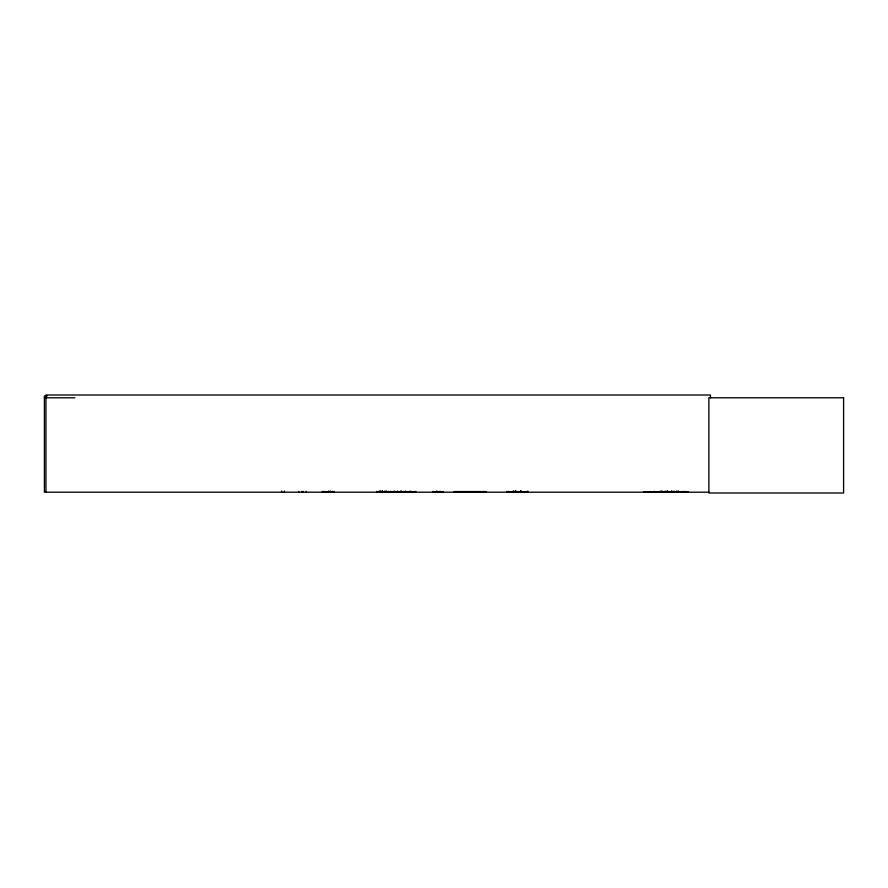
<?xml version="1.0" encoding="UTF-8"?>
<svg xmlns="http://www.w3.org/2000/svg" width="888" height="888" viewBox="0 0 888 888"><rect width="100%" height="100%" fill="white"/><g stroke="black" fill="none" stroke-linecap="round" stroke-linejoin="round"><path stroke-width="1.33" d="M508.225 492.063L528.16 492.03L506.682 492.096M520.979 491.963L520.934 491.075M521.256 491.941L521.312 491.275M334.265 492.196L334.265 491.408L334.132 492.096M388.334 492.096L388.334 491.408M321.989 492.196L334.199 491.996M401.232 492.074L401.076 491.208M649.783 491.852L688.489 492.119L643.578 492.141L683.216 491.941M643.611 492.174L688.478 492.163M645.565 491.941L645.687 492.13M649.761 491.564L650.094 492.174M650.493 492.163L650.282 491.564L649.905 492.163M652.525 491.852L651.77 492.174M652.702 492.163L652.003 491.852M657.375 492.163L658.008 492.13M658.985 491.763L658.974 491.43M658.885 492.163L659.473 492.13M667.587 491.43L667.454 492.163M681.24 492.163L681.374 491.43M686.269 492.163L685.569 491.852M688.278 491.564L687.778 491.852M683.183 491.43L683.338 492.152M686.091 491.852L685.336 492.174M688.3 491.852L687.556 492.174M665.834 491.963L665.889 491.341M676.39 491.963L676.445 491.341M323.965 492.096L324.042 491.475M378.166 492.096L378.177 491.408M378.543 492.096L378.61 491.475L378.732 492.163M388.7 492.096L388.778 491.475L388.889 492.163M332.445 492.096L332.512 491.475M389.899 492.096L376.756 492.096M400.81 492.096L400.788 491.208M395.338 492.096L395.415 491.475L395.493 492.196M403.629 492.096L403.707 491.475L403.785 492.196M47.175 396.004L44.4 396.004L44.4 492.196L709.046 492.196M44.4 397.791L74.858 397.791M453.99 491.575L486.269 491.575M453.957 491.808L486.302 491.808M443.467 492.163L432.889 492.096M453.968 492.141L486.28 492.141M416.006 492.096L390.309 492.096M415.573 492.096L415.495 491.475M411.632 492.096L411.555 491.475L411.488 492.196M527.794 492.096L527.794 491.275M527.439 492.096L527.383 491.475M710.433 397.791L710.433 395.005L45.965 395.005L45.965 492.196M684.859 491.275L684.859 492.063M678.332 491.075L678.332 492.063M677.933 491.075L677.933 492.063M676.501 491.275L676.501 492.063M674.303 491.275L674.303 492.063M673.27 491.275L673.27 492.063M671.839 491.075L671.839 492.063M671.439 491.075L671.439 492.063M667.776 491.075L667.776 492.063M667.376 491.075L667.376 492.063M665.945 491.275L665.945 492.063M664.923 491.275L664.923 492.063M662.936 491.43L662.903 492.152M662.714 491.275L662.714 492.063M661.283 491.075L661.283 492.063M660.883 491.075L660.883 492.063M654.356 491.275L654.356 492.063M527.317 491.408L527.317 492.196M521.078 491.208L521.078 492.196M520.701 491.208L520.701 492.196M520.49 491.075L520.49 492.063M517.915 491.408L517.915 492.196M516.561 491.408L516.561 492.196M515.895 491.075L515.895 492.063M515.451 491.075L515.351 492.196M515.073 491.275L515.073 492.063M513.775 491.208L513.775 492.196M513.397 491.208L513.397 492.196M508.591 491.275L508.591 492.063M507.159 491.408L507.159 492.196M442.912 491.408L442.912 492.196M439.482 491.408L439.482 492.196M437.806 491.408L437.806 492.196M436.885 491.208L436.885 492.196M436.541 491.208L436.541 492.196M432.745 491.408L432.745 492.196M415.418 491.408L415.418 492.196M410.123 491.208L410.123 492.196M409.834 491.208L409.834 492.196M407.126 491.408L407.126 492.196M405.516 491.208L405.516 492.196M405.172 491.208L405.172 492.196M401.454 491.408L401.454 492.196M401.321 491.408L401.321 492.196M400.199 491.408L400.199 492.196M397.613 491.208L397.613 492.196M397.269 491.208L397.269 492.196M394.228 491.208L394.228 492.196M393.872 491.208L393.872 492.196M391.297 491.408L391.297 492.196M390.165 491.408L390.165 492.196M390.032 491.408L390.032 492.196M386.657 491.408L386.657 492.196M386.324 491.208L386.324 492.196M385.969 491.208L385.969 492.196M385.059 491.208L385.059 492.196M384.704 491.208L384.704 492.196M382.373 491.009L382.373 492.196M382.317 491.208L382.317 492.196M381.962 491.208L381.962 492.196M380.686 491.208L380.686 492.196M380.33 491.208L380.33 492.196M379.997 491.408L379.997 492.196M379.598 491.009L379.598 492.196M376.623 491.408L376.623 492.196M332.589 491.408L332.589 492.196M330.48 491.208L330.48 492.196M330.125 491.208L330.125 492.196M328.871 491.208L328.871 492.196M328.527 491.208L328.527 492.196M324.109 491.408L324.109 492.196M322.555 491.408L322.555 492.196M306.293 491.408L306.293 492.196M303.33 491.408L303.33 492.196M302.519 491.408L302.575 492.196M301.765 491.408L301.765 492.196M298.745 491.408L298.745 492.196M284.393 491.009L284.393 492.196M281.618 491.009L281.618 492.196M843.6 397.791L708.868 397.791L708.868 492.995L843.6 492.995L843.6 397.791M512.975 492.196L512.975 491.208L512.909 492.196M440.248 492.196L440.248 491.208L440.193 492.196"/></g></svg>
